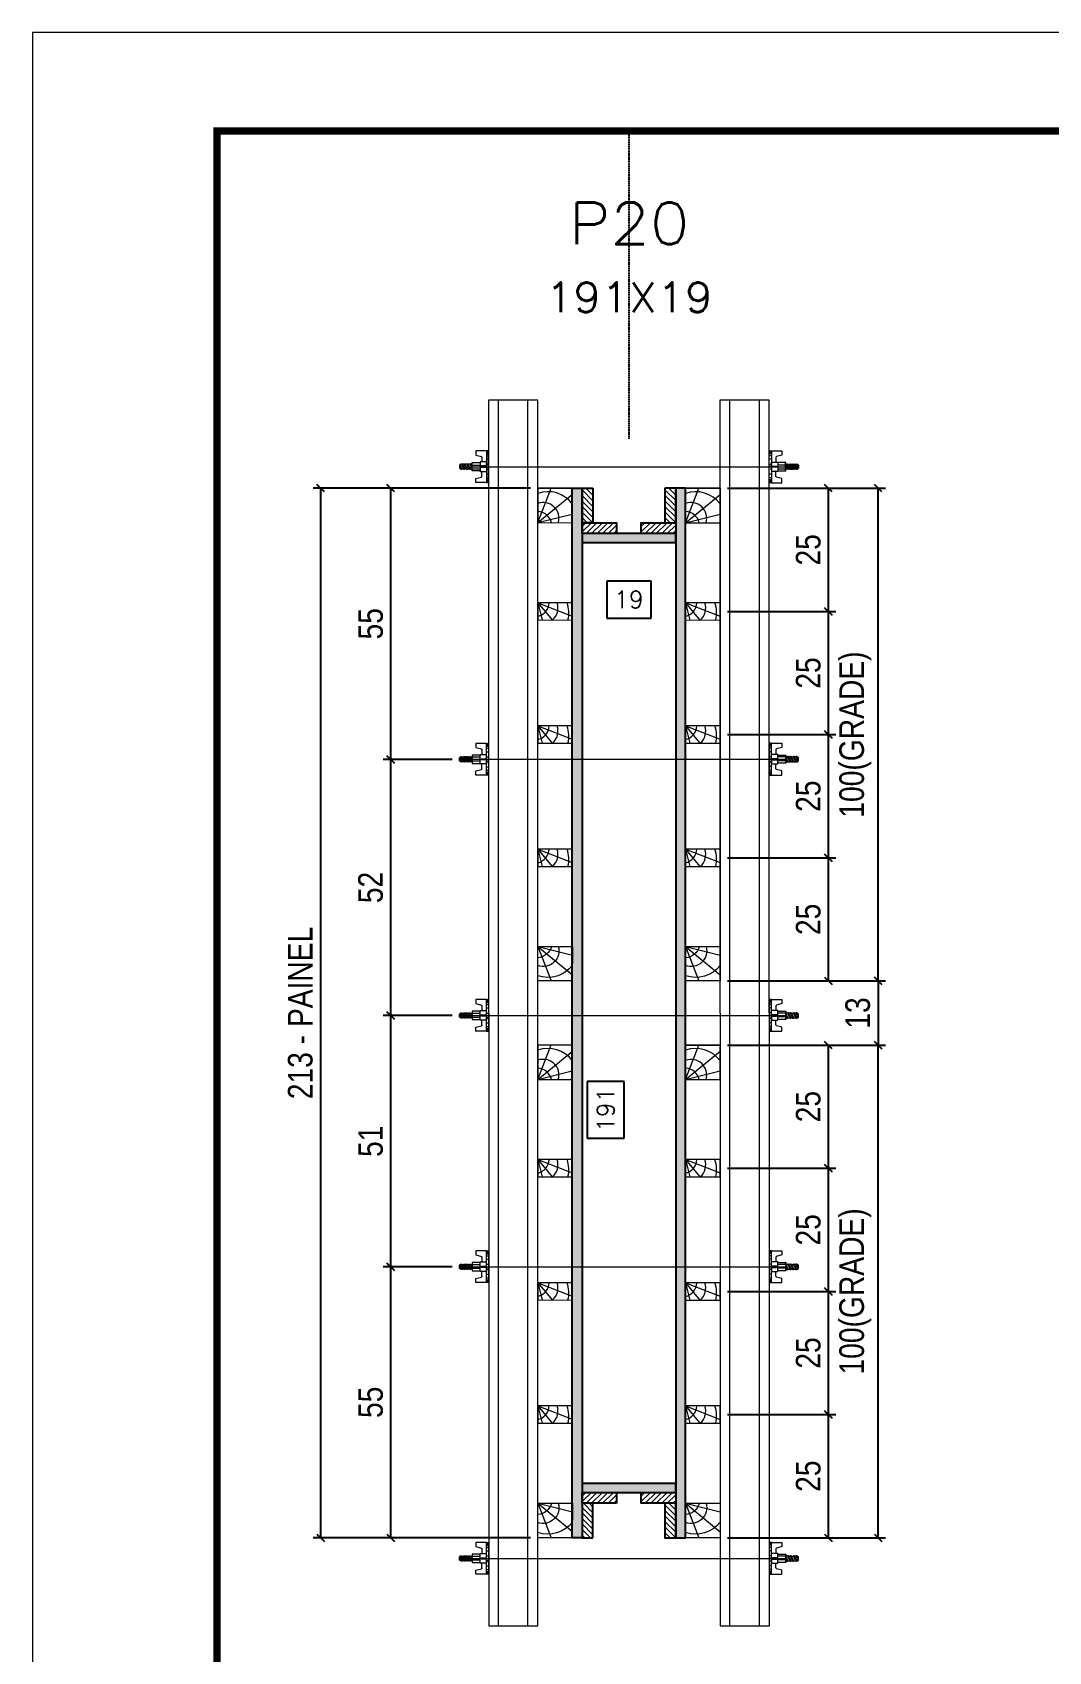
# Model space of a CAD drawing. Extents: x 808 to 7089, y -98 to 17032.
# Drawn here: x 2407 to 2819, y 10632 to 11290 of the extents above; entities that cross this region are included whole.
import ezdxf
from ezdxf.enums import TextEntityAlignment as Align

# ---------------------------------------------------------------- set-up
doc = ezdxf.new("R2010")
doc.units = 0
doc.linetypes.add('DASHED', pattern=[0.75, 0.5, -0.25])
doc.linetypes.add('HIDDEN', pattern=[0.375, 0.25, -0.125])
for name, color, linetype in [('CHAPA', 1, 'Continuous'), ('Cota Seção (2x)', 241, 'Continuous'), ('SARRAFO', 251, 'Continuous'), ('Texto de Titulo', 7, 'Continuous'), ('Texto Qtd Sarr', 242, 'Continuous')]:
    doc.layers.add(name, color=color, linetype=linetype)
for name, color, linetype, lineweight in [('Folhas', 255, 'Continuous', 9), ('Hachura', 251, 'Continuous', 9), ('Madeira', 126, 'Continuous', 18), ('Perfil Metálico', 224, 'Continuous', 18), ('SARRAFO DE PRESSAO', 251, 'DASHED', 9), ('Texto Seção', 7, 'Continuous', 15)]:
    doc.layers.add(name, color=color, linetype=linetype, lineweight=lineweight)
doc.styles.add('COTA TECNICA 2X', font='techl___.ttf', dxfattribs={"height": 10})
doc.styles.add('ROMANS', font='romans.shx')
doc.dimstyles.new('SECAO PILAR', dxfattribs={"dimtxt": 10, "dimasz": 3, "dimexe": 3, "dimexo": 3, "dimgap": 3, "dimtad": 1, "dimdec": 1, "dimlfac": 0.5, "dimzin": 12, "dimdsep": 46, "dimtxsty": 'COTA TECNICA 2X', "dimblk1": 'OBLIQUE', "dimblk2": 'OBLIQUE', "dimsah": 1, "dimcen": 0.9, "dimclrd": 256, "dimclre": 256, "dimclrt": 256, "dimadec": 1, "dimazin": 3, "dimtfac": 1, "dimtdec": 1, "dimtmove": 0, "dimatfit": 3, "dimfxl": 1, "dimtolj": 1, "dimtzin": 12, "dimarcsym": 0})
doc.dimstyles.new('SECÇÃO 2', dxfattribs={"dimtxt": 7, "dimasz": 6, "dimexe": 0.18, "dimexo": 2, "dimgap": -4, "dimtad": 3, "dimdec": 1, "dimlfac": 0.5, "dimzin": 12, "dimdsep": 46, "dimtxsty": 'ROMANS', "dimblk": 'ARCHTICK', "dimcen": 0.09, "dimse1": 1, "dimse2": 1, "dimsd1": 1, "dimsd2": 1, "dimclrd": 180, "dimclre": 5, "dimclrt": 1, "dimadec": 0, "dimazin": 3, "dimtfac": 1, "dimtdec": 1, "dimtofl": 0, "dimtmove": 0, "dimatfit": 3, "dimldrblk": 'ARCHTICK', "dimfxl": 1, "dimtolj": 1, "dimtzin": 0, "dimarcsym": 0})
pattern_1 = [(135, (-20261.5607, 20228.551), (-1.12253202, -1.12253202), [])]

# ---------------------------------------------------------------- blocks, each defined once
blk = doc.blocks.new('9999999999')
at = {"layer": 'Folhas'}
blk.add_lwpolyline([(98138.98, 34190.21), (99623.98, 34190.21), (99623.98, 35240.21), (98138.98, 35240.21)], close=True, dxfattribs=at)
at = {"layer": 'Folhas', "color": 30, "const_width": 3}
blk.add_lwpolyline([(98213.98, 34230.21), (99583.98, 34230.21), (99583.98, 35200.21), (98213.98, 35200.21)], close=True, dxfattribs=at)
blk = doc.blocks.new('*D701')
at = {"layer": 'Cota Seção (2x)', "color": 180, "lineweight": -2, "transparency": 16777216}
for p, q in [((2657.81, 11066.91), (2639.81, 11066.91)), ((2639.81, 11066.91), (2639.81, 11051.91)), ((2657.81, 11051.91), (2657.81, 11066.91)), ((2639.81, 11051.91), (2657.81, 11051.91))]:
    blk.add_line(p, q, dxfattribs=at)
at = {"layer": 'Defpoints', "color": 0, "transparency": 16777216}
for p in [(2629.85, 11065.28), (2667.85, 11065.28), (2629.85, 11047.91)]:
    blk.add_point(p, dxfattribs=at)
at = {"layer": 'Cota Seção (2x)', "color": 1, "transparency": 16777216, "insert": (2648.81, 11059.41), "char_height": 7, "attachment_point": 5, "style": 'ROMANS'}
blk.add_mtext('\\A1;19', dxfattribs=at)
blk = doc.blocks.new('_ArchTick')
at = {"color": 0, "linetype": 'ByBlock', "const_width": 0.15}
blk.add_lwpolyline([(-0.5, -0.5), (0.5, 0.5)], dxfattribs=at)
blk = doc.blocks.new('*D702')
at = {"layer": 'Cota Seção (2x)', "color": 180, "lineweight": -2, "transparency": 16777216}
for p, q in [((2646.88, 10863.8), (2631.88, 10863.8)), ((2631.88, 10863.8), (2631.88, 10840.8)), ((2646.88, 10840.8), (2646.88, 10863.8)), ((2631.88, 10840.8), (2646.88, 10840.8))]:
    blk.add_line(p, q, dxfattribs=at)
at = {"layer": 'Defpoints', "color": 0, "transparency": 16777216}
for p in [(2629.85, 11082.6), (2629.85, 10700.6), (2650.88, 10700.6)]:
    blk.add_point(p, dxfattribs=at)
at = {"layer": 'Cota Seção (2x)', "color": 1, "transparency": 16777216, "insert": (2639.38, 10852.3), "char_height": 7, "attachment_point": 5, "rotation": 90, "style": 'ROMANS'}
blk.add_mtext('\\A1;191', dxfattribs=at)
blk = doc.blocks.new('_Oblique')
at = {"color": 0, "linetype": 'ByBlock', "lineweight": -2}
blk.add_line((-0.5, -0.5), (0.5, 0.5), dxfattribs=at)
blk = doc.blocks.new('*D692')
at = {"layer": 'Cota Seção (2x)', "lineweight": -2, "transparency": 16777216}
for p, q in [((2608.86, 11104.6), (2520.69, 11104.6)), ((2523.69, 11104.6), (2523.69, 10678.6)), ((2608.9, 10678.6), (2520.69, 10678.6))]:
    blk.add_line(p, q, dxfattribs=at)
at = {"layer": 'Defpoints', "color": 0, "transparency": 16777216}
for p in [(2611.86, 11104.6), (2523.69, 10678.6), (2611.9, 10678.6)]:
    blk.add_point(p, dxfattribs=at)
at = {"layer": 'Cota Seção (2x)', "lineweight": -2, "transparency": 16777216, "xscale": 3, "yscale": 3, "zscale": 3}
for p, rotation in [((2523.69, 11104.6), 90), ((2523.69, 10678.6), 270)]:
    blk.add_blockref('_Oblique', p, dxfattribs=dict(at, rotation=rotation))
at = {"layer": 'Cota Seção (2x)', "transparency": 16777216, "insert": (2515.47, 10891.6), "char_height": 10, "attachment_point": 5, "rotation": 90, "style": 'COTA TECNICA 2X'}
blk.add_mtext('\\A1;213 - PAINEL', dxfattribs=at)
blk = doc.blocks.new('*D693')
at = {"layer": 'Cota Seção (2x)', "lineweight": -2, "transparency": 16777216}
for p, q in [((2608.85, 11104.6), (2549.11, 11104.6)), ((2552.11, 11104.6), (2552.11, 10994.53)), ((2577.08, 10994.53), (2549.11, 10994.53))]:
    blk.add_line(p, q, dxfattribs=at)
at = {"layer": 'Defpoints', "color": 0, "transparency": 16777216}
for p in [(2611.85, 11104.6), (2552.11, 10994.53), (2580.08, 10994.53)]:
    blk.add_point(p, dxfattribs=at)
at = {"layer": 'Cota Seção (2x)', "lineweight": -2, "transparency": 16777216, "xscale": 3, "yscale": 3, "zscale": 3}
for p, rotation in [((2552.11, 11104.6), 90), ((2552.11, 10994.53), 270)]:
    blk.add_blockref('_Oblique', p, dxfattribs=dict(at, rotation=rotation))
at = {"layer": 'Cota Seção (2x)', "transparency": 16777216, "insert": (2544, 11049.57), "char_height": 10, "attachment_point": 5, "rotation": 90, "style": 'COTA TECNICA 2X'}
blk.add_mtext('\\A1;55', dxfattribs=at)
blk = doc.blocks.new('*D694')
at = {"layer": 'Cota Seção (2x)', "lineweight": -2, "transparency": 16777216}
for p, q in [((2577.08, 10788.53), (2549.11, 10788.53)), ((2552.11, 10788.53), (2552.11, 10678.6)), ((2608.85, 10678.6), (2549.11, 10678.6))]:
    blk.add_line(p, q, dxfattribs=at)
at = {"layer": 'Defpoints', "color": 0, "transparency": 16777216}
for p in [(2580.08, 10788.53), (2552.11, 10678.6), (2611.85, 10678.6)]:
    blk.add_point(p, dxfattribs=at)
at = {"layer": 'Cota Seção (2x)', "lineweight": -2, "transparency": 16777216, "xscale": 3, "yscale": 3, "zscale": 3}
for p, rotation in [((2552.11, 10788.53), 90), ((2552.11, 10678.6), 270)]:
    blk.add_blockref('_Oblique', p, dxfattribs=dict(at, rotation=rotation))
at = {"layer": 'Cota Seção (2x)', "transparency": 16777216, "insert": (2544, 10733.57), "char_height": 10, "attachment_point": 5, "rotation": 90, "style": 'COTA TECNICA 2X'}
blk.add_mtext('\\A1;55', dxfattribs=at)
blk = doc.blocks.new('titulo1')
at = {"layer": 'Defpoints', "color": 252, "linetype": 'HIDDEN', "ltscale": 2}
blk.add_line((0, 0), (0, 125), dxfattribs=at)
at = {"layer": 'Defpoints', "style": 'ROMANS', "oblique": 15}
blk.add_attdef('FOLHA', text='', height=10, dxfattribs=at).set_placement((0, 15.58), align=Align.MIDDLE_CENTER)
at = {"layer": 'Texto Qtd Sarr', "color": 3, "style": 'ROMANS', "oblique": 15}
for tag, height, p in [('TITULO', 17, (0, 71.45)), ('SEÇÃO', 12, (0, 41.55))]:
    blk.add_attdef(tag, text='', height=height, dxfattribs=at).set_placement(p, align=Align.MIDDLE_CENTER)
blk = doc.blocks.new('C')
at = {"layer": 'Hachura', "color": 0}
for p, q in [((0, 3.22), (0, -3.22)), ((0.45, 3.22), (0, 3.22)), ((0.46, 3.16), (0, 3.16)), ((0.46, 3.05), (0, 3.05)), ((0.46, 2.88), (0, 2.88)), ((0, 2.75), (0, -1.16)), ((0.46, 2.65), (0, 2.65)), ((0.46, 2.23), (0, 2.23)), ((0.46, 1.51), (0, 1.51)), ((0.39, 0.49), (0.17, 0.49)), ((0.45, -3.23), (0.45, 3.22)), ((0.45, 3.22), (2.58, 3.22)), ((1.74, 0.97), (0.45, 0.97)), ((1.45, 0.1), (0.45, 0.1)), ((1.35, 1.94), (1.35, 0.96)), ((2.58, 2.39), (1.47, 2.09)), ((1.74, -0.97), (1.74, 0.97)), ((1.74, 0.97), (1.74, 0.84)), ((1.74, 0.97), (1.74, 0.84)), ((1.74, 0.84), (3.35, 0.84)), ((3.35, 0.45), (1.74, 0.45)), ((2.58, 3.22), (2.58, 2.39)), ((3.32, 0.84), (3.32, -0.84)), ((3.35, 0.84), (3.35, -0.84)), ((3.68, 0.45), (3.35, 0.45)), ((3.84, -0.52), (3.35, 0.45)), ((3.35, 0.06), (3.67, -0.57)), ((3.68, 0.45), (4.16, -0.52)), ((3.72, 0.5), (4.25, -0.57)), ((4.37, -0.55), (3.83, 0.53)), ((4.15, 0.45), (3.93, 0.45)), ((4.42, -0.52), (3.93, 0.45)), ((4.15, 0.45), (4.26, 0.45)), ((4.26, 0.45), (4.74, -0.52)), ((4.3, 0.5), (4.83, -0.57)), ((4.95, -0.55), (4.41, 0.53)), ((4.51, 0.45), (4.84, 0.45)), ((5, -0.52), (4.51, 0.45)), ((4.84, 0.45), (5.32, -0.52)), ((4.88, 0.5), (5.41, -0.57)), ((5.53, -0.55), (4.99, 0.53)), ((5.58, -0.52), (5.09, 0.45)), ((5.42, 0.45), (5.09, 0.45)), ((5.58, -0.52), (5.09, 0.45)), ((5.42, 0.45), (5.74, -0.19)), ((5.46, 0.5), (5.74, -0.07)), ((5.74, 0.19), (5.57, 0.53)), ((5.74, 0.32), (5.68, 0.45)), ((5.68, 0.45), (5.74, 0.45)), ((5.74, 0.45), (5.9, 0.29)), ((5.74, 0.45), (5.74, -0.52)), ((5.9, -0.36), (5.9, 0.29)), ((0.45, 0), (0, 0)), ((0.46, -1.52), (0, -1.52)), ((0.46, -2.23), (0, -2.23)), ((0.46, -2.65), (0, -2.65)), ((0.46, -2.88), (0, -2.88)), ((0.46, -3.05), (0, -3.05)), ((0.46, -3.16), (0, -3.16)), ((0, -3.22), (2.57, -3.22)), ((0.08, -0.48), (0.29, -0.48)), ((0.29, -0.48), (0.4, -0.48)), ((0.45, 0), (0.45, -0.97)), ((0.45, -0.16), (1.45, -0.16)), ((0.45, -0.65), (0.45, -0.32)), ((0.45, -3.23), (0.45, -0.65)), ((0.45, -0.97), (1.74, -0.97)), ((1.35, -1.94), (1.35, -0.97)), ((2.58, -2.39), (1.47, -2.1)), ((3.35, -0.32), (1.74, -0.32)), ((3.35, -0.84), (1.74, -0.84)), ((2.58, -3.23), (2.58, -2.39)), ((3.35, -0.07), (3.58, -0.52)), ((3.35, -0.52), (3.58, -0.52)), ((3.84, -0.52), (4.16, -0.52)), ((4.42, -0.52), (4.74, -0.52)), ((4.63, -0.52), (4.74, -0.52)), ((5, -0.52), (5.32, -0.52)), ((5.58, -0.52), (5.74, -0.52)), ((5.74, -0.52), (5.9, -0.36)), ((5.74, -0.52), (5.74, -0.52))]:
    blk.add_line(p, q, dxfattribs=at)
for centre, radius, start, end in [((1.52, 1.94), 0.161, 104.7436, 180), ((1.44, -0.03), 0.129, 272.695, 87.305), ((3.81, 0.39), 0.143, 25.5688, 154.4312), ((4.39, 0.39), 0.143, 25.5688, 154.4312), ((4.97, 0.39), 0.143, 25.5688, 154.4312), ((5.55, 0.39), 0.143, 25.5688, 154.4312), ((0.17, -0.37), 0.174, 221.744, 317.8592), ((1.52, -1.94), 0.161, 180, 255.2564), ((3.71, -0.4), 0.174, 222.1408, 318.256), ((4.29, -0.4), 0.174, 222.1408, 318.256), ((4.87, -0.4), 0.174, 222.1408, 318.256), ((5.45, -0.4), 0.174, 222.1408, 318.256), ((5.61, -0.4), 0.174, 317.8592, 318.256)]:
    blk.add_arc(centre, radius, start, end, dxfattribs=at)
blk = doc.blocks.new('*D708')
at = {"layer": 'Cota Seção (2x)', "lineweight": -2, "transparency": 16777216}
for p, q in [((2577.08, 10890.53), (2549.11, 10890.53)), ((2552.11, 10890.53), (2552.11, 10788.53)), ((2577.08, 10788.53), (2549.11, 10788.53))]:
    blk.add_line(p, q, dxfattribs=at)
at = {"layer": 'Defpoints', "color": 0, "transparency": 16777216}
for p in [(2580.08, 10890.53), (2552.11, 10788.53), (2580.08, 10788.53)]:
    blk.add_point(p, dxfattribs=at)
at = {"layer": 'Cota Seção (2x)', "lineweight": -2, "transparency": 16777216, "xscale": 3, "yscale": 3, "zscale": 3}
for p, rotation in [((2552.11, 10890.53), 90), ((2552.11, 10788.53), 270)]:
    blk.add_blockref('_Oblique', p, dxfattribs=dict(at, rotation=rotation))
at = {"layer": 'Cota Seção (2x)', "transparency": 16777216, "insert": (2544, 10839.53), "char_height": 10, "attachment_point": 5, "rotation": 90, "style": 'COTA TECNICA 2X'}
blk.add_mtext('\\A1;51', dxfattribs=at)
blk = doc.blocks.new('*D709')
at = {"layer": 'Cota Seção (2x)', "lineweight": -2, "transparency": 16777216}
for p, q in [((2577.08, 10994.53), (2549.11, 10994.53)), ((2552.11, 10994.53), (2552.11, 10890.53)), ((2577.08, 10890.53), (2549.11, 10890.53))]:
    blk.add_line(p, q, dxfattribs=at)
at = {"layer": 'Defpoints', "color": 0, "transparency": 16777216}
for p in [(2580.08, 10994.53), (2552.11, 10890.53), (2580.08, 10890.53)]:
    blk.add_point(p, dxfattribs=at)
at = {"layer": 'Cota Seção (2x)', "lineweight": -2, "transparency": 16777216, "xscale": 3, "yscale": 3, "zscale": 3}
for p, rotation in [((2552.11, 10994.53), 90), ((2552.11, 10890.53), 270)]:
    blk.add_blockref('_Oblique', p, dxfattribs=dict(at, rotation=rotation))
at = {"layer": 'Cota Seção (2x)', "transparency": 16777216, "insert": (2544, 10942.53), "char_height": 10, "attachment_point": 5, "rotation": 90, "style": 'COTA TECNICA 2X'}
blk.add_mtext('\\A1;52', dxfattribs=at)
blk = doc.blocks.new('PONTALETE')
at = {"layer": 'Madeira'}
for q in [(2.71, 7), (7, 5.76), (7, 1.74)]:
    blk.add_line((0, 0), q, dxfattribs=at)
blk.add_lwpolyline([(0, 0), (7, 0), (7, 7), (0, 7)], close=True, dxfattribs=at)
for centre, radius, start, end in [((2.04, 0.06), 6.23, 37.2818, 109.0913), ((1.09, 0.9), 3.19, 343.603, 109.9847), ((-0.21, -0.78), 3.09, 14.6322, 86.0383)]:
    blk.add_arc(centre, radius, start, end, dxfattribs=at)
blk = doc.blocks.new('MEIO PONTALETE')
at = {"layer": 'Madeira'}
for q in [(2.71, 7), (3.5, 2.88), (3.5, 0.87)]:
    blk.add_line((0, 0), q, dxfattribs=at)
blk.add_lwpolyline([(0, 0), (3.5, 0), (3.5, 7), (0, 7)], close=True, dxfattribs=at)
for centre, radius, start, end in [((2.04, 0.06), 6.23, 76.4499, 109.0913), ((1.09, 0.9), 3.19, 40.9063, 109.9847), ((-0.21, -0.78), 3.09, 14.6322, 86.0383)]:
    blk.add_arc(centre, radius, start, end, dxfattribs=at)
blk = doc.blocks.new('*D695')
at = {"layer": 'Cota Seção (2x)', "lineweight": -2, "transparency": 16777216}
for p, q in [((2688.86, 10878.58), (2732.79, 10878.58)), ((2729.79, 10878.58), (2729.79, 10828.58)), ((2688.85, 10828.58), (2732.79, 10828.58))]:
    blk.add_line(p, q, dxfattribs=at)
at = {"layer": 'Defpoints', "color": 0, "transparency": 16777216}
for p in [(2685.86, 10878.58), (2685.85, 10828.58), (2729.79, 10828.58)]:
    blk.add_point(p, dxfattribs=at)
at = {"layer": 'Cota Seção (2x)', "lineweight": -2, "transparency": 16777216, "xscale": 3, "yscale": 3, "zscale": 3}
for p, rotation in [((2729.79, 10878.58), 90), ((2729.79, 10828.58), 270)]:
    blk.add_blockref('_Oblique', p, dxfattribs=dict(at, rotation=rotation))
at = {"layer": 'Cota Seção (2x)', "transparency": 16777216, "insert": (2721.68, 10853.58), "char_height": 10, "attachment_point": 5, "rotation": 90, "style": 'COTA TECNICA 2X'}
blk.add_mtext('\\A1;25', dxfattribs=at)
blk = doc.blocks.new('*D696')
at = {"layer": 'Cota Seção (2x)', "lineweight": -2, "transparency": 16777216}
for p, q in [((2688.86, 10878.58), (2752.98, 10878.58)), ((2749.98, 10678.58), (2749.98, 10878.58)), ((2688.83, 10678.58), (2752.98, 10678.58))]:
    blk.add_line(p, q, dxfattribs=at)
at = {"layer": 'Defpoints', "color": 0, "transparency": 16777216}
for p in [(2685.86, 10878.58), (2749.98, 10878.58), (2685.83, 10678.58)]:
    blk.add_point(p, dxfattribs=at)
at = {"layer": 'Cota Seção (2x)', "lineweight": -2, "transparency": 16777216, "xscale": 3, "yscale": 3, "zscale": 3}
for p, rotation in [((2749.98, 10878.58), 90), ((2749.98, 10678.58), 270)]:
    blk.add_blockref('_Oblique', p, dxfattribs=dict(at, rotation=rotation))
at = {"layer": 'Cota Seção (2x)', "transparency": 16777216, "insert": (2740.76, 10778.58), "char_height": 10, "attachment_point": 5, "rotation": 90, "style": 'COTA TECNICA 2X'}
blk.add_mtext('\\A1;100(GRADE)', dxfattribs=at)
blk = doc.blocks.new('*D710')
at = {"layer": 'Cota Seção (2x)', "lineweight": -2, "transparency": 16777216}
for p, q in [((2688.85, 10828.58), (2732.79, 10828.58)), ((2729.79, 10828.58), (2729.79, 10778.58)), ((2688.85, 10778.58), (2732.79, 10778.58))]:
    blk.add_line(p, q, dxfattribs=at)
at = {"layer": 'Defpoints', "color": 0, "transparency": 16777216}
for p in [(2685.85, 10828.58), (2685.85, 10778.58), (2729.79, 10778.58)]:
    blk.add_point(p, dxfattribs=at)
at = {"layer": 'Cota Seção (2x)', "lineweight": -2, "transparency": 16777216, "xscale": 3, "yscale": 3, "zscale": 3}
for p, rotation in [((2729.79, 10828.58), 90), ((2729.79, 10778.58), 270)]:
    blk.add_blockref('_Oblique', p, dxfattribs=dict(at, rotation=rotation))
at = {"layer": 'Cota Seção (2x)', "transparency": 16777216, "insert": (2721.68, 10803.58), "char_height": 10, "attachment_point": 5, "rotation": 90, "style": 'COTA TECNICA 2X'}
blk.add_mtext('\\A1;25', dxfattribs=at)
blk = doc.blocks.new('*D711')
at = {"layer": 'Cota Seção (2x)', "lineweight": -2, "transparency": 16777216}
for p, q in [((2688.85, 10778.58), (2732.79, 10778.58)), ((2729.79, 10778.58), (2729.79, 10728.58)), ((2688.85, 10728.58), (2732.79, 10728.58))]:
    blk.add_line(p, q, dxfattribs=at)
at = {"layer": 'Defpoints', "color": 0, "transparency": 16777216}
for p in [(2685.85, 10778.58), (2685.85, 10728.58), (2729.79, 10728.58)]:
    blk.add_point(p, dxfattribs=at)
at = {"layer": 'Cota Seção (2x)', "lineweight": -2, "transparency": 16777216, "xscale": 3, "yscale": 3, "zscale": 3}
for p, rotation in [((2729.79, 10778.58), 90), ((2729.79, 10728.58), 270)]:
    blk.add_blockref('_Oblique', p, dxfattribs=dict(at, rotation=rotation))
at = {"layer": 'Cota Seção (2x)', "transparency": 16777216, "insert": (2721.68, 10753.58), "char_height": 10, "attachment_point": 5, "rotation": 90, "style": 'COTA TECNICA 2X'}
blk.add_mtext('\\A1;25', dxfattribs=at)
blk = doc.blocks.new('*D712')
at = {"layer": 'Cota Seção (2x)', "lineweight": -2, "transparency": 16777216}
for p, q in [((2688.85, 10728.58), (2732.79, 10728.58)), ((2729.79, 10728.58), (2729.79, 10678.58)), ((2688.85, 10678.58), (2732.79, 10678.58))]:
    blk.add_line(p, q, dxfattribs=at)
at = {"layer": 'Defpoints', "color": 0, "transparency": 16777216}
for p in [(2685.85, 10728.58), (2685.85, 10678.58), (2729.79, 10678.58)]:
    blk.add_point(p, dxfattribs=at)
at = {"layer": 'Cota Seção (2x)', "lineweight": -2, "transparency": 16777216, "xscale": 3, "yscale": 3, "zscale": 3}
for p, rotation in [((2729.79, 10728.58), 90), ((2729.79, 10678.58), 270)]:
    blk.add_blockref('_Oblique', p, dxfattribs=dict(at, rotation=rotation))
at = {"layer": 'Cota Seção (2x)', "transparency": 16777216, "insert": (2721.68, 10703.58), "char_height": 10, "attachment_point": 5, "rotation": 90, "style": 'COTA TECNICA 2X'}
blk.add_mtext('\\A1;25', dxfattribs=at)
blk = doc.blocks.new('*D697')
at = {"layer": 'Cota Seção (2x)', "lineweight": -2, "transparency": 16777216}
for p, q in [((2688.86, 11104.58), (2732.79, 11104.58)), ((2729.79, 11104.58), (2729.79, 11054.58)), ((2688.85, 11054.58), (2732.79, 11054.58))]:
    blk.add_line(p, q, dxfattribs=at)
at = {"layer": 'Defpoints', "color": 0, "transparency": 16777216}
for p in [(2685.86, 11104.58), (2685.85, 11054.58), (2729.79, 11054.58)]:
    blk.add_point(p, dxfattribs=at)
at = {"layer": 'Cota Seção (2x)', "lineweight": -2, "transparency": 16777216, "xscale": 3, "yscale": 3, "zscale": 3}
for p, rotation in [((2729.79, 11104.58), 90), ((2729.79, 11054.58), 270)]:
    blk.add_blockref('_Oblique', p, dxfattribs=dict(at, rotation=rotation))
at = {"layer": 'Cota Seção (2x)', "transparency": 16777216, "insert": (2721.68, 11079.58), "char_height": 10, "attachment_point": 5, "rotation": 90, "style": 'COTA TECNICA 2X'}
blk.add_mtext('\\A1;25', dxfattribs=at)
blk = doc.blocks.new('*D698')
at = {"layer": 'Cota Seção (2x)', "lineweight": -2, "transparency": 16777216}
for p, q in [((2688.86, 11104.58), (2752.98, 11104.58)), ((2749.98, 10904.59), (2749.98, 11104.58)), ((2688.83, 10904.59), (2752.98, 10904.59))]:
    blk.add_line(p, q, dxfattribs=at)
at = {"layer": 'Defpoints', "color": 0, "transparency": 16777216}
for p in [(2685.86, 11104.58), (2749.98, 11104.58), (2685.83, 10904.59)]:
    blk.add_point(p, dxfattribs=at)
at = {"layer": 'Cota Seção (2x)', "lineweight": -2, "transparency": 16777216, "xscale": 3, "yscale": 3, "zscale": 3}
for p, rotation in [((2749.98, 11104.58), 90), ((2749.98, 10904.59), 270)]:
    blk.add_blockref('_Oblique', p, dxfattribs=dict(at, rotation=rotation))
at = {"layer": 'Cota Seção (2x)', "transparency": 16777216, "insert": (2740.76, 11004.59), "char_height": 10, "attachment_point": 5, "rotation": 90, "style": 'COTA TECNICA 2X'}
blk.add_mtext('\\A1;100(GRADE)', dxfattribs=at)
blk = doc.blocks.new('*D713')
at = {"layer": 'Cota Seção (2x)', "lineweight": -2, "transparency": 16777216}
for p, q in [((2688.85, 11054.58), (2732.79, 11054.58)), ((2729.79, 11054.58), (2729.79, 11004.58)), ((2688.85, 11004.58), (2732.79, 11004.58))]:
    blk.add_line(p, q, dxfattribs=at)
at = {"layer": 'Defpoints', "color": 0, "transparency": 16777216}
for p in [(2685.85, 11054.58), (2685.85, 11004.58), (2729.79, 11004.58)]:
    blk.add_point(p, dxfattribs=at)
at = {"layer": 'Cota Seção (2x)', "lineweight": -2, "transparency": 16777216, "xscale": 3, "yscale": 3, "zscale": 3}
for p, rotation in [((2729.79, 11054.58), 90), ((2729.79, 11004.58), 270)]:
    blk.add_blockref('_Oblique', p, dxfattribs=dict(at, rotation=rotation))
at = {"layer": 'Cota Seção (2x)', "transparency": 16777216, "insert": (2721.68, 11029.58), "char_height": 10, "attachment_point": 5, "rotation": 90, "style": 'COTA TECNICA 2X'}
blk.add_mtext('\\A1;25', dxfattribs=at)
blk = doc.blocks.new('*D714')
at = {"layer": 'Cota Seção (2x)', "lineweight": -2, "transparency": 16777216}
for p, q in [((2688.85, 11004.58), (2732.79, 11004.58)), ((2729.79, 11004.58), (2729.79, 10954.58)), ((2688.85, 10954.58), (2732.79, 10954.58))]:
    blk.add_line(p, q, dxfattribs=at)
at = {"layer": 'Defpoints', "color": 0, "transparency": 16777216}
for p in [(2685.85, 11004.58), (2685.85, 10954.58), (2729.79, 10954.58)]:
    blk.add_point(p, dxfattribs=at)
at = {"layer": 'Cota Seção (2x)', "lineweight": -2, "transparency": 16777216, "xscale": 3, "yscale": 3, "zscale": 3}
for p, rotation in [((2729.79, 11004.58), 90), ((2729.79, 10954.58), 270)]:
    blk.add_blockref('_Oblique', p, dxfattribs=dict(at, rotation=rotation))
at = {"layer": 'Cota Seção (2x)', "transparency": 16777216, "insert": (2721.68, 10979.58), "char_height": 10, "attachment_point": 5, "rotation": 90, "style": 'COTA TECNICA 2X'}
blk.add_mtext('\\A1;25', dxfattribs=at)
blk = doc.blocks.new('*D715')
at = {"layer": 'Cota Seção (2x)', "lineweight": -2, "transparency": 16777216}
for p, q in [((2688.85, 10954.58), (2732.79, 10954.58)), ((2729.79, 10954.58), (2729.79, 10904.59)), ((2688.85, 10904.59), (2732.79, 10904.59))]:
    blk.add_line(p, q, dxfattribs=at)
at = {"layer": 'Defpoints', "color": 0, "transparency": 16777216}
for p in [(2685.85, 10954.58), (2685.85, 10904.59), (2729.79, 10904.59)]:
    blk.add_point(p, dxfattribs=at)
at = {"layer": 'Cota Seção (2x)', "lineweight": -2, "transparency": 16777216, "xscale": 3, "yscale": 3, "zscale": 3}
for p, rotation in [((2729.79, 10954.58), 90), ((2729.79, 10904.59), 270)]:
    blk.add_blockref('_Oblique', p, dxfattribs=dict(at, rotation=rotation))
at = {"layer": 'Cota Seção (2x)', "transparency": 16777216, "insert": (2721.68, 10929.59), "char_height": 10, "attachment_point": 5, "rotation": 90, "style": 'COTA TECNICA 2X'}
blk.add_mtext('\\A1;25', dxfattribs=at)
blk = doc.blocks.new('*D716')
at = {"layer": 'Cota Seção (2x)', "lineweight": -2, "transparency": 16777216}
for p, q in [((2688.82, 10904.59), (2752.98, 10904.59)), ((2749.98, 10904.59), (2749.98, 10878.58)), ((2688.86, 10878.58), (2752.98, 10878.58))]:
    blk.add_line(p, q, dxfattribs=at)
at = {"layer": 'Defpoints', "color": 0, "transparency": 16777216}
for p in [(2685.82, 10904.59), (2685.86, 10878.58), (2749.98, 10878.58)]:
    blk.add_point(p, dxfattribs=at)
at = {"layer": 'Cota Seção (2x)', "lineweight": -2, "transparency": 16777216, "xscale": 3, "yscale": 3, "zscale": 3}
for p, rotation in [((2749.98, 10904.59), 90), ((2749.98, 10878.58), 270)]:
    blk.add_blockref('_Oblique', p, dxfattribs=dict(at, rotation=rotation))
at = {"layer": 'Cota Seção (2x)', "transparency": 16777216, "insert": (2741.76, 10891.58), "char_height": 10, "attachment_point": 5, "rotation": 90, "style": 'COTA TECNICA 2X'}
blk.add_mtext('\\A1;13', dxfattribs=at)

msp = doc.modelspace()

# ---------------------------------------------------------------- hatches: boundary and pattern name
at = {"layer": 'Hachura'}
h = msp.add_hatch(color=256, dxfattribs=at)
h.dxf.hatch_style = 1
h.paths.add_polyline_path([(2629.85, 10678.6), (2625.85, 10678.6), (2625.85, 11104.6), (2629.85, 11104.6)])
h = msp.add_hatch(dxfattribs=at)
h.set_pattern_fill('ANSI31', color=256, scale=0.5, angle=90, style=0)
h.set_pattern_definition(pattern_1)
h.paths.add_polyline_path([(2629.85, 11090.6), (2634.25, 11090.6), (2634.25, 11104.6), (2629.85, 11104.6)])
h = msp.add_hatch(dxfattribs=at)
h.set_pattern_fill('ANSI31', color=256, scale=0.5, angle=90, style=0)
h.set_pattern_definition(pattern_1)
h.paths.add_polyline_path([(2667.85, 11090.6), (2663.45, 11090.6), (2663.45, 11104.6), (2667.85, 11104.6)])
h = msp.add_hatch(color=256, dxfattribs=at)
h.dxf.hatch_style = 1
h.paths.add_polyline_path([(2667.85, 10678.6), (2671.85, 10678.6), (2671.85, 11104.6), (2667.85, 11104.6)])
h = msp.add_hatch(dxfattribs=at)
h.set_pattern_fill('ANSI31', color=256, scale=0.5, angle=180, style=0)
h.set_pattern_definition([(225, (-6859.1044, -11838.809), (1.12253202, -1.12253202), [])])
h.paths.add_polyline_path([(2629.85, 11090.6), (2629.85, 11086.2), (2643.85, 11086.2), (2643.85, 11090.6)])
h = msp.add_hatch(dxfattribs=at)
h.set_pattern_fill('ANSI31', color=256, scale=0.5, angle=180, style=0)
h.set_pattern_definition([(225, (-6835.1044, -11838.809), (1.12253202, -1.12253202), [])])
h.paths.add_polyline_path([(2653.85, 11090.6), (2653.85, 11086.2), (2667.85, 11086.2), (2667.85, 11090.6)])
h = msp.add_hatch(color=256, dxfattribs=at)
h.dxf.hatch_style = 1
h.paths.add_polyline_path([(2629.85, 11086.2), (2629.85, 11082.6), (2667.85, 11082.6), (2667.85, 11086.2)])
h = msp.add_hatch(color=256, dxfattribs=at)
h.dxf.hatch_style = 1
h.paths.add_polyline_path([(2629.85, 10700.6), (2629.85, 10697), (2667.85, 10697), (2667.85, 10700.6)])
h = msp.add_hatch(dxfattribs=at)
h.set_pattern_fill('ANSI31', color=256, scale=0.5, angle=180, style=0)
h.set_pattern_definition([(225, (-6859.1044, -12232.409), (1.12253202, -1.12253202), [])])
h.paths.add_polyline_path([(2629.85, 10697), (2629.85, 10692.6), (2643.85, 10692.6), (2643.85, 10697)])
h = msp.add_hatch(dxfattribs=at)
h.set_pattern_fill('ANSI31', color=256, scale=0.5, angle=180, style=0)
h.set_pattern_definition([(225, (-6835.1044, -12232.409), (1.12253202, -1.12253202), [])])
h.paths.add_polyline_path([(2653.85, 10697), (2653.85, 10692.6), (2667.85, 10692.6), (2667.85, 10697)])
h = msp.add_hatch(dxfattribs=at)
h.set_pattern_fill('ANSI31', color=256, scale=0.5, angle=90, style=0)
h.set_pattern_definition([(135, (-20261.5607, 20181.551), (-1.12253202, -1.12253202), [])])
h.paths.add_polyline_path([(2629.85, 10692.6), (2634.25, 10692.6), (2634.25, 10678.6), (2629.85, 10678.6)])
h = msp.add_hatch(dxfattribs=at)
h.set_pattern_fill('ANSI31', color=256, scale=0.5, angle=90, style=0)
h.set_pattern_definition([(135, (-20261.5607, 19816.551), (-1.12253202, -1.12253202), [])])
h.paths.add_polyline_path([(2667.85, 10678.6), (2663.45, 10678.6), (2663.45, 10692.6), (2667.85, 10692.6)])

# ---------------------------------------------------------------- linework, layer by layer
at = {"layer": 'CHAPA'}
for points in [[(2629.85, 10678.6), (2625.85, 10678.6), (2625.85, 11104.6), (2629.85, 11104.6)], [(2667.85, 10678.6), (2671.85, 10678.6), (2671.85, 11104.6), (2667.85, 11104.6)], [(2629.85, 11086.2), (2629.85, 11082.6), (2667.85, 11082.6), (2667.85, 11086.2)], [(2629.85, 10700.6), (2629.85, 10697), (2667.85, 10697), (2667.85, 10700.6)]]:
    msp.add_lwpolyline(points, close=True, dxfattribs=at)
at = {"layer": 'Hachura'}
for p, q in [((2581.08, 11113.29), (2712.82, 11113.29)), ((2581.08, 10994.6), (2712.82, 10994.6)), ((2581.08, 10890.6), (2712.82, 10890.6)), ((2581.08, 10788.6), (2712.82, 10788.6)), ((2581.08, 10670.21), (2712.82, 10670.21))]:
    msp.add_line(p, q, dxfattribs=at)
at = {"layer": 'Madeira'}
for points in [[(2611.86, 11104.61), (2625.86, 11104.6), (2625.86, 10904.61), (2611.86, 10904.62)], [(2671.85, 11104.6), (2685.85, 11104.58), (2685.85, 10904.59), (2671.85, 10904.61)], [(2611.86, 10878.61), (2625.86, 10878.59), (2625.86, 10678.6), (2611.86, 10678.61)], [(2671.85, 10878.59), (2685.85, 10878.58), (2685.85, 10678.58), (2671.85, 10678.6)]]:
    msp.add_lwpolyline(points, close=True, dxfattribs=at)
at = {"layer": 'Perfil Metálico'}
for p, q in [((2595.85, 10642.88), (2595.85, 11140.32)), ((2607.85, 10642.88), (2607.85, 11140.32)), ((2689.79, 10642.88), (2689.79, 11140.32)), ((2701.79, 10642.88), (2701.79, 11140.32))]:
    msp.add_line(p, q, dxfattribs=at)
for points in [[(2611.85, 11140.32), (2591.85, 11140.32), (2591.91, 10642.88), (2611.91, 10642.88)], [(2685.85, 10642.88), (2705.85, 10642.88), (2705.79, 11140.32), (2685.79, 11140.32)]]:
    msp.add_lwpolyline(points, close=True, dxfattribs=at)
at = {"layer": 'SARRAFO'}
for points in [[(2634.25, 11104.6), (2634.25, 11090.6), (2629.85, 11090.6), (2629.85, 11104.6)], [(2634.25, 11104.6), (2634.25, 11090.6), (2629.85, 11090.6), (2629.85, 11104.6)], [(2663.45, 11104.6), (2663.45, 11090.6), (2667.85, 11090.6), (2667.85, 11104.6)], [(2663.45, 11104.6), (2663.45, 11090.6), (2667.85, 11090.6), (2667.85, 11104.6)], [(2643.85, 11086.2), (2629.85, 11086.2), (2629.85, 11090.6), (2643.85, 11090.6)], [(2667.85, 11086.2), (2653.85, 11086.2), (2653.85, 11090.6), (2667.85, 11090.6)], [(2643.85, 10692.6), (2629.85, 10692.6), (2629.85, 10697), (2643.85, 10697)], [(2667.85, 10692.6), (2653.85, 10692.6), (2653.85, 10697), (2667.85, 10697)], [(2634.25, 10678.6), (2634.25, 10692.6), (2629.85, 10692.6), (2629.85, 10678.6)], [(2634.25, 10678.6), (2634.25, 10692.6), (2629.85, 10692.6), (2629.85, 10678.6)], [(2663.45, 10692.6), (2663.45, 10678.6), (2667.85, 10678.6), (2667.85, 10692.6)], [(2663.45, 10692.6), (2663.45, 10678.6), (2667.85, 10678.6), (2667.85, 10692.6)]]:
    msp.add_lwpolyline(points, close=True, dxfattribs=at)

# ---------------------------------------------------------------- block references
at = {"layer": 'Hachura', "linetype": 'Continuous', "yscale": 2, "zscale": 2, "rotation": 180}
for p, xscale in [((2591.88, 11113.29), 2), ((2705.82, 11113.28), -2)]:
    msp.add_blockref('C', p, dxfattribs=dict(at, xscale=xscale))
at = {"layer": 'Hachura', "linetype": 'Continuous', "yscale": 2, "zscale": 2}
for p, xscale in [((2591.88, 10994.6), -2), ((2705.82, 10994.61), 2), ((2591.88, 10890.6), -2), ((2705.82, 10890.61), 2), ((2591.88, 10788.6), -2), ((2705.82, 10788.61), 2), ((2591.88, 10670.21), -2), ((2705.82, 10670.22), 2)]:
    msp.add_blockref('C', p, dxfattribs=dict(at, xscale=xscale))
at = {"layer": 'Madeira'}
for name, p, xscale, yscale, zscale, rotation in [('PONTALETE', (2611.86, 11090.61), 2, 2, 2, 359.9370893031033), ('PONTALETE', (2671.84, 11090.6), 2, 2, 2, 359.9370893031033), ('MEIO PONTALETE', (2611.87, 11058.11), 1.999999997962732, 1.999999997962732, 1.999999997962732, 269.9370893031033), ('MEIO PONTALETE', (2671.85, 11058.1), 1.999999997962732, 1.999999997962732, 1.999999997962732, 269.9370893031033), ('MEIO PONTALETE', (2611.87, 11008.11), 1.999999997962732, 1.999999997962732, 1.999999997962732, 269.9370893031033), ('MEIO PONTALETE', (2671.85, 11008.1), 1.999999997962732, 1.999999997962732, 1.999999997962732, 269.9370893031033), ('MEIO PONTALETE', (2611.87, 10958.11), 1.999999997962732, 1.999999997962732, 1.999999997962732, 269.9370893031033), ('MEIO PONTALETE', (2671.85, 10958.1), 1.999999997962732, 1.999999997962732, 1.999999997962732, 269.9370893031033), ('PONTALETE', (2611.88, 10918.62), -2, 2, 2, 179.9370893031033), ('PONTALETE', (2671.86, 10918.61), -2, 2, 2, 179.9370893031033), ('PONTALETE', (2611.86, 10864.61), 2, 2, 2, 359.9370893031033), ('PONTALETE', (2671.84, 10864.59), 2, 2, 2, 359.9370893031033), ('MEIO PONTALETE', (2611.87, 10832.11), 1.999999997962732, 1.999999997962732, 1.999999997962732, 269.9370893031033), ('MEIO PONTALETE', (2671.85, 10832.09), 1.999999997962732, 1.999999997962732, 1.999999997962732, 269.9370893031033), ('MEIO PONTALETE', (2611.87, 10782.11), 1.999999997962732, 1.999999997962732, 1.999999997962732, 269.9370893031033), ('MEIO PONTALETE', (2671.85, 10782.09), 1.999999997962732, 1.999999997962732, 1.999999997962732, 269.9370893031033), ('MEIO PONTALETE', (2611.87, 10732.11), 1.999999997962732, 1.999999997962732, 1.999999997962732, 269.9370893031033), ('MEIO PONTALETE', (2671.85, 10732.09), 1.999999997962732, 1.999999997962732, 1.999999997962732, 269.9370893031033), ('PONTALETE', (2611.88, 10692.61), -2, 2, 2, 179.9370893031033), ('PONTALETE', (2671.86, 10692.6), -2, 2, 2, 179.9370893031033)]:
    msp.add_blockref(name, p, dxfattribs=dict(at, xscale=xscale, yscale=yscale, zscale=zscale, rotation=rotation))
at = {"layer": 'SARRAFO DE PRESSAO', "color": 6, "linetype": 'ByBlock'}
msp.add_blockref('9999999999', (-95732.31, -23950.6), dxfattribs=at)
at = {"layer": 'Texto Seção'}
ref = msp.add_blockref('titulo1', (2648.91, 11124.6), dxfattribs=at)
ref.add_attrib('TITULO', 'P20', dxfattribs={"layer": 'Texto de Titulo', "color": 7, "height": 17, "style": 'ROMANS', "width": 1.1}).set_placement((2648.91, 11212.1), align=Align.MIDDLE_CENTER)
ref.add_attrib('SEÇÃO', '191X19', dxfattribs={"layer": 'Texto de Titulo', "color": 7, "height": 12, "style": 'ROMANS', "width": 1.1}).set_placement((2648.91, 11182.1), align=Align.MIDDLE_CENTER)

# ---------------------------------------------------------------- dimensions: what is measured, and where the dimension line sits
at = {"layer": 'Cota Seção (2x)', "color": 241}
for base, p1, p2, text, picture, middle in [((2523.69, 10678.6), (2611.86, 11104.6), (2611.9, 10678.6), '<> - PAINEL', '*D692', (2515.47, 10891.6)), ((2749.98, 11104.58), (2685.83, 10904.59), (2685.86, 11104.58), '<>(GRADE)', '*D698', (2740.76, 11004.59)), ((2749.98, 10878.58), (2685.83, 10678.58), (2685.86, 10878.58), '<>(GRADE)', '*D696', (2740.76, 10778.58))]:
    dim = msp.add_linear_dim(base=base, p1=p1, p2=p2, angle=270, text=text, dimstyle='SECAO PILAR', dxfattribs=at)
    dim.commit()
    dim.dimension.update_dxf_attribs({"geometry": picture, "text_midpoint": middle})
for base, p1, p2, picture, middle in [((2552.11, 10994.53), (2611.85, 11104.6), (2580.08, 10994.53), '*D693', (2544, 11049.57)), ((2729.79, 11054.58), (2685.86, 11104.58), (2685.85, 11054.58), '*D697', (2721.68, 11079.58)), ((2729.79, 11004.58), (2685.85, 11054.58), (2685.85, 11004.58), '*D713', (2721.68, 11029.58)), ((2729.79, 10954.58), (2685.85, 11004.58), (2685.85, 10954.58), '*D714', (2721.68, 10979.58)), ((2552.11, 10890.53), (2580.08, 10994.53), (2580.08, 10890.53), '*D709', (2544, 10942.53)), ((2729.79, 10904.59), (2685.85, 10954.58), (2685.85, 10904.59), '*D715', (2721.68, 10929.59)), ((2749.98, 10878.58), (2685.82, 10904.59), (2685.86, 10878.58), '*D716', (2741.76, 10891.58)), ((2552.11, 10788.53), (2580.08, 10890.53), (2580.08, 10788.53), '*D708', (2544, 10839.53)), ((2729.79, 10828.58), (2685.86, 10878.58), (2685.85, 10828.58), '*D695', (2721.68, 10853.58)), ((2729.79, 10778.58), (2685.85, 10828.58), (2685.85, 10778.58), '*D710', (2721.68, 10803.58)), ((2552.11, 10678.6), (2580.08, 10788.53), (2611.85, 10678.6), '*D694', (2544, 10733.57)), ((2729.79, 10728.58), (2685.85, 10778.58), (2685.85, 10728.58), '*D711', (2721.68, 10753.58)), ((2729.79, 10678.58), (2685.85, 10728.58), (2685.85, 10678.58), '*D712', (2721.68, 10703.58))]:
    dim = msp.add_linear_dim(base=base, p1=p1, p2=p2, angle=270, dimstyle='SECAO PILAR', dxfattribs=at)
    dim.commit()
    dim.dimension.update_dxf_attribs({"geometry": picture, "text_midpoint": middle})
for base, p1, p2, angle, picture, middle in [((2650.88, 10700.6), (2629.85, 11082.6), (2629.85, 10700.6), 270, '*D702', (2650.88, 10852.3)), ((2629.85, 11047.91), (2667.85, 11065.28), (2629.85, 11065.28), 180, '*D701', (2648.81, 11047.91))]:
    dim = msp.add_linear_dim(base=base, p1=p1, p2=p2, angle=angle, dimstyle='SECÇÃO 2', dxfattribs=at)
    dim.commit()
    dim.dimension.update_dxf_attribs({"geometry": picture, "text_midpoint": middle, "dimtype": 160})

doc.saveas('drawing.dxf')
